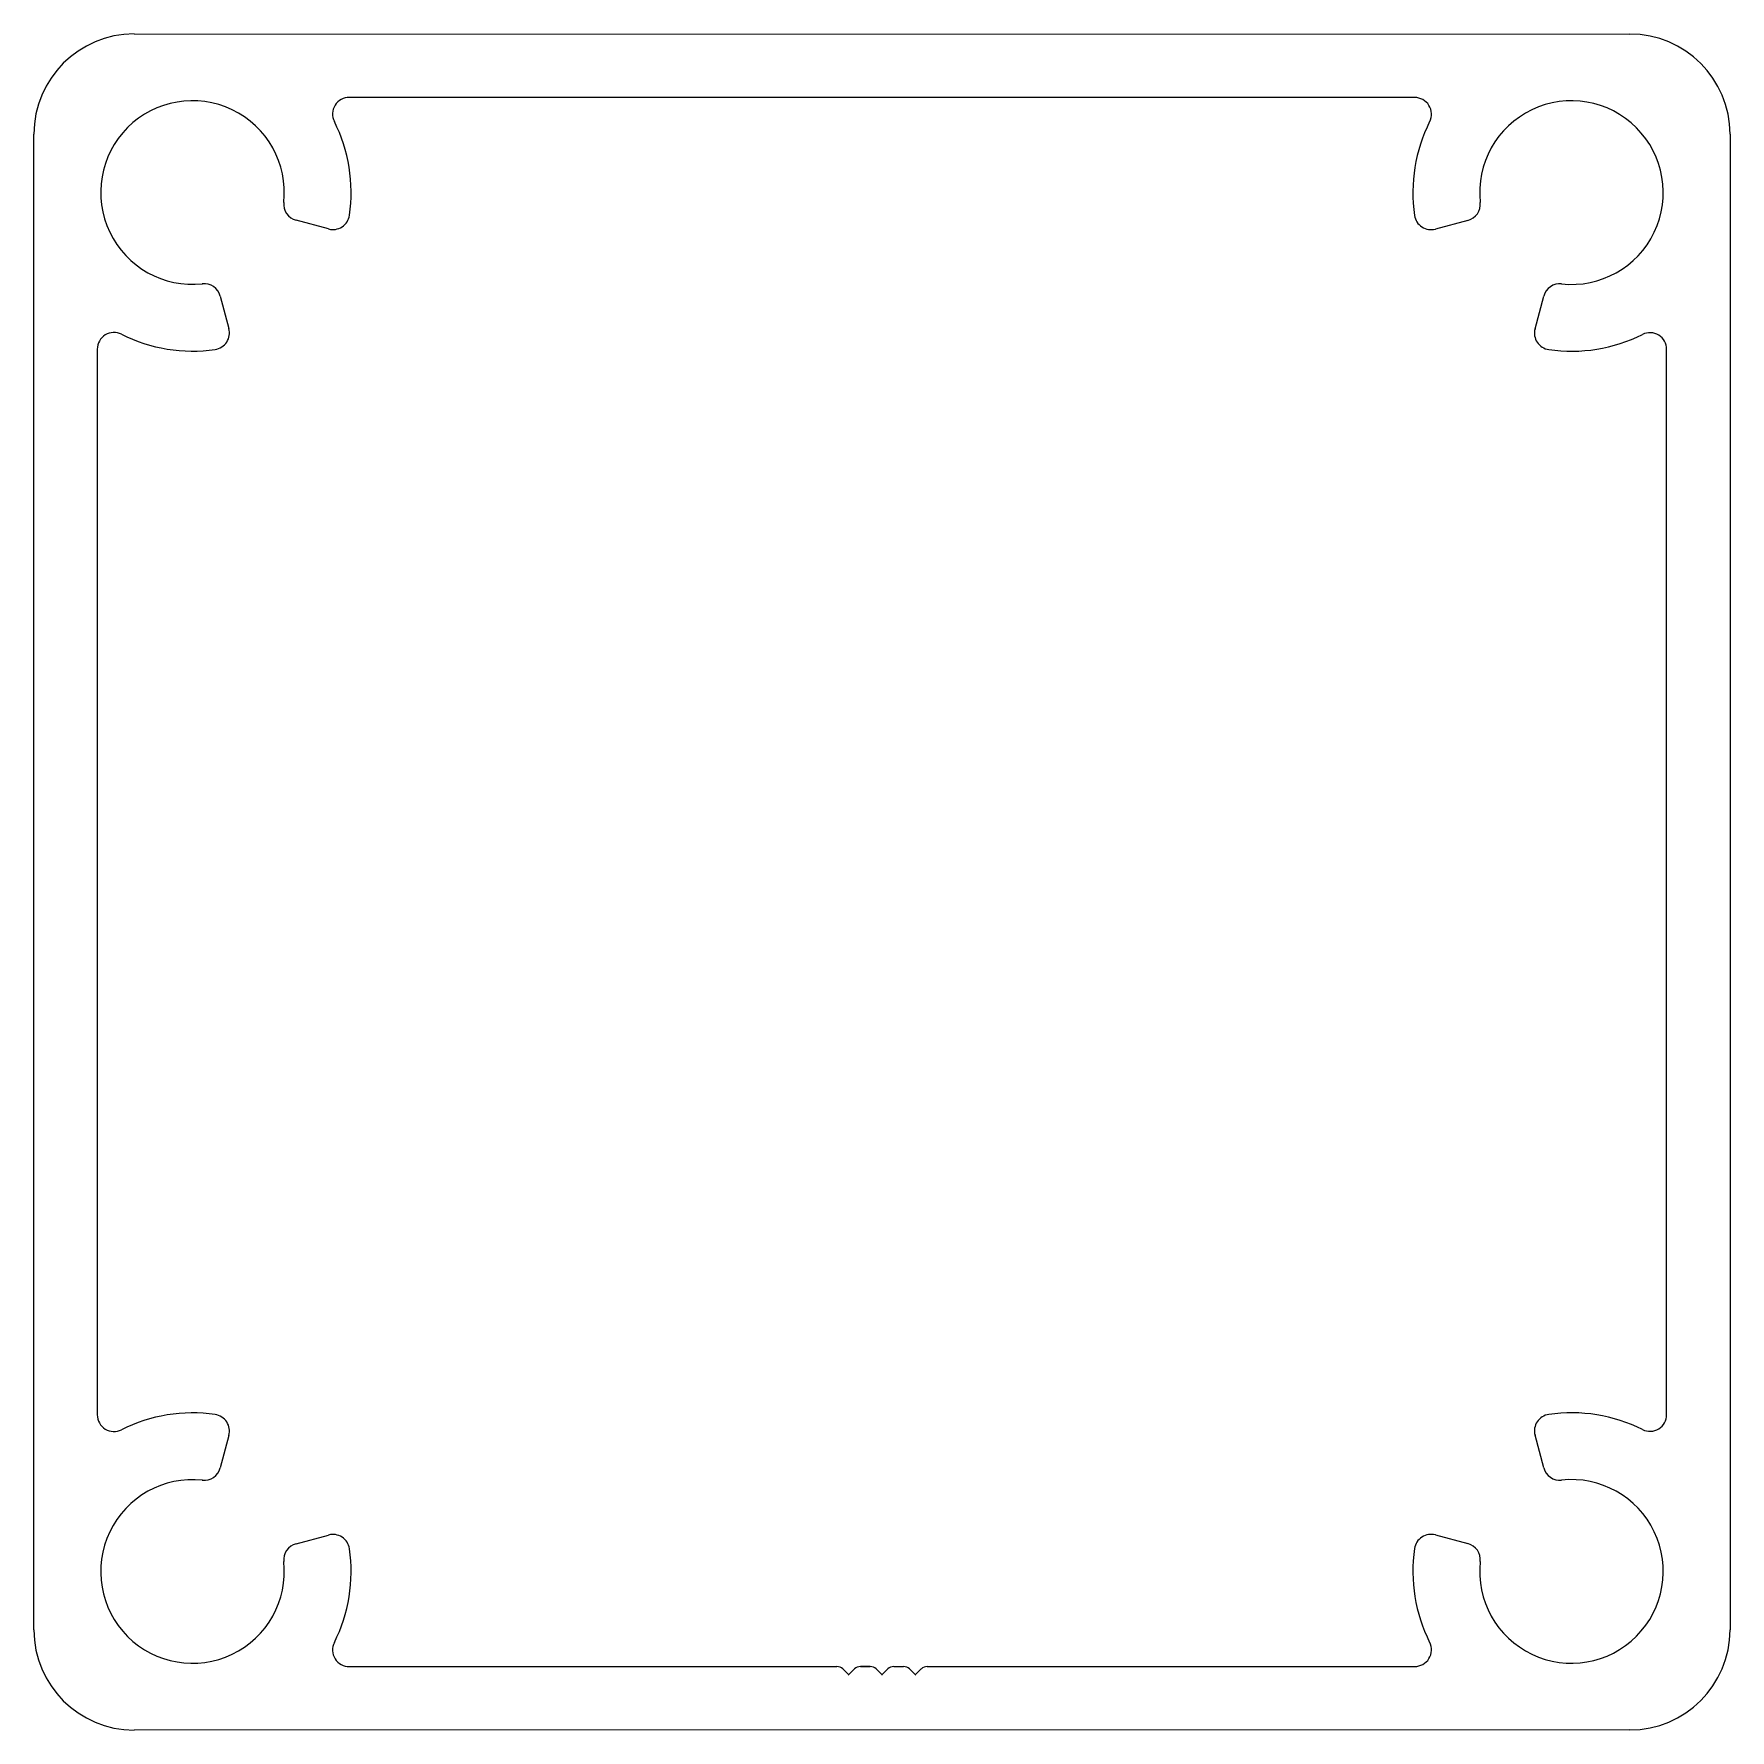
# Model space of a CAD drawing. Header units: inches. Extents: x -25.9 to 24.9, y 1 to 51.8.
import ezdxf

# ---------------------------------------------------------------- set-up
doc = ezdxf.new("R2010")
doc.units = ezdxf.units.IN
doc.header["$MEASUREMENT"] = 0

msp = doc.modelspace()

# ---------------------------------------------------------------- linework, layer by layer
at = {"color": 3}
for p, q in [((-22.928, 51.776), (21.873, 51.772)), ((21.873, 51.772), (21.873, 51.772)), ((-25.929, 3.967), (-25.929, 48.777)), ((24.873, 48.772), (24.873, 26.372)), ((24.873, 26.372), (24.873, 3.972)), ((-25.929, 3.967), (-25.929, 3.967)), ((21.873, 0.972), (-22.928, 0.968)), ((-22.928, 0.968), (-22.928, 0.968))]:
    msp.add_line(p, q, dxfattribs=at)
at = {"color": 4}
for p, q in [((-0.529, 49.872), (-16.484, 49.875)), ((15.429, 49.872), (-0.527, 49.872)), ((-17.103, 45.933), (-18.078, 46.194)), ((17.021, 46.191), (16.047, 45.93)), ((-20.349, 43.924), (-20.088, 42.949)), ((19.031, 42.945), (19.292, 43.92)), ((-24.03, 42.332), (-24.032, 18.39)), ((22.973, 26.372), (22.973, 42.327)), ((22.973, 10.417), (22.973, 26.372)), ((-24.032, 18.39), (-24.03, 10.412)), ((-20.088, 9.795), (-20.349, 8.82)), ((19.292, 8.824), (19.031, 9.799)), ((-18.078, 6.55), (-17.103, 6.811)), ((16.047, 6.814), (17.021, 6.553)), ((-16.484, 2.869), (-1.88, 2.872)), ((-1.88, 2.872), (-1.88, 2.872)), ((-1.703, 2.799), (-1.532, 2.628)), ((-1.521, 2.628), (-1.35, 2.799)), ((-1.173, 2.872), (-0.88, 2.872)), ((-0.88, 2.872), (-1.173, 2.872)), ((-1.173, 2.872), (-0.88, 2.872)), ((-0.88, 2.872), (-1.173, 2.872)), ((-1.173, 2.872), (-0.88, 2.872)), ((-0.704, 2.799), (-0.532, 2.628)), ((-0.521, 2.628), (-0.35, 2.799)), ((-0.173, 2.872), (0.12, 2.872)), ((0.296, 2.799), (0.468, 2.628)), ((0.479, 2.628), (0.65, 2.799)), ((0.827, 2.872), (15.429, 2.872))]:
    msp.add_line(p, q, dxfattribs=at)
at = {"color": 3}
for centre, start, end in [((-22.929, 48.776), 89.9895, 179.9895), ((21.873, 48.772), 0, 90), ((-22.929, 3.968), 180.0105, 270.0105), ((21.873, 3.972), 270, 0)]:
    msp.add_arc(centre, 3, start, end, dxfattribs=at)
at = {"color": 4}
for centre, radius, start, end in [((-16.484, 49.375), 0.5, 89.9895, 206.5805), ((15.429, 49.372), 0.5, 333.409, 90), ((-21.179, 47.026), 2.75, 353.8394, 276.1396), ((20.123, 47.022), 2.75, 263.8499, 186.1501), ((-21.179, 47.026), 4.75, 351.7458, 26.5805), ((20.123, 47.022), 4.75, 153.409, 188.2437), ((-17.948, 46.677), 0.5, 173.8394, 254.9895), ((-16.973, 46.416), 0.5, 254.9895, 351.7458), ((15.917, 46.413), 0.5, 188.2437, 285), ((16.892, 46.674), 0.5, 285, 6.1501), ((-20.832, 43.794), 0.5, 14.9895, 96.1396), ((19.775, 43.791), 0.5, 83.8499, 165), ((-23.53, 42.332), 0.5, 63.3985, 179.9895), ((-21.179, 47.026), 4.75, 243.3985, 278.2332), ((-20.571, 42.82), 0.5, 278.2332, 14.9895), ((19.514, 42.816), 0.5, 165, 261.7563), ((20.123, 47.022), 4.75, 261.7563, 296.591), ((22.473, 42.327), 0.5, 0, 116.591), ((-23.53, 10.412), 0.5, 180.0105, 296.6015), ((-21.179, 5.718), 4.75, 81.7668, 116.6015), ((-20.571, 9.924), 0.5, 345.0105, 81.7668), ((19.514, 9.928), 0.5, 98.2437, 195), ((20.123, 5.722), 4.75, 63.409, 98.2437), ((22.473, 10.417), 0.5, 243.409, 0), ((-20.832, 8.95), 0.5, 263.8604, 345.0105), ((19.775, 8.953), 0.5, 195, 276.1501), ((-21.179, 5.718), 2.75, 83.8604, 6.1606), ((20.123, 5.722), 2.75, 173.8499, 96.1501), ((-16.973, 6.328), 0.5, 8.2542, 105.0105), ((15.917, 6.331), 0.5, 75, 171.7563), ((-17.948, 6.067), 0.5, 105.0105, 186.1606), ((-21.179, 5.718), 4.75, 333.4195, 8.2542), ((20.123, 5.722), 4.75, 171.7563, 206.591), ((16.892, 6.07), 0.5, 353.8499, 75), ((-16.484, 3.369), 0.5, 153.4195, 270.0105), ((15.429, 3.372), 0.5, 270, 26.591), ((-1.88, 2.622), 0.25, 45, 90), ((-1.527, 2.633), 0.008, 225, 315), ((-1.173, 2.622), 0.25, 90, 135), ((-0.88, 2.622), 0.25, 45, 90), ((-0.527, 2.633), 0.008, 225, 315), ((-0.173, 2.622), 0.25, 90, 135), ((0.12, 2.622), 0.25, 45, 90), ((0.473, 2.633), 0.008, 225, 315), ((0.827, 2.622), 0.25, 90, 135)]:
    msp.add_arc(centre, radius, start, end, dxfattribs=at)

doc.saveas('drawing.dxf')
